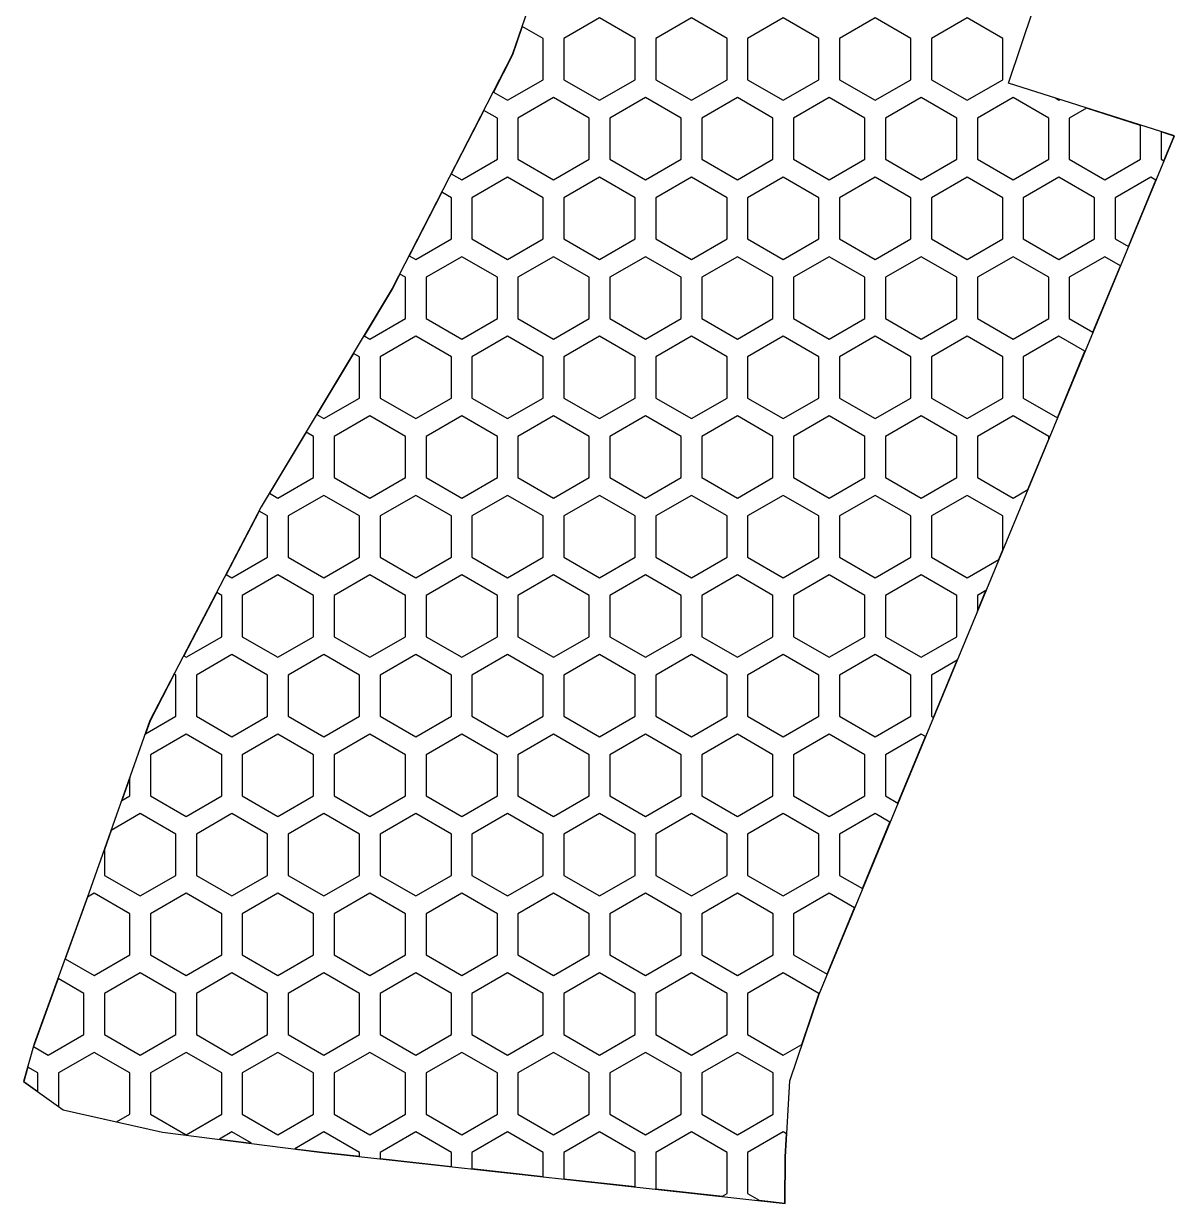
# Model space of a CAD drawing. Extents: x -65 to 65, y -35 to 53.
# Drawn here: x -64.8 to -8.9, y -35.3 to 22 of the extents above; entities that cross this region are included whole.
import ezdxf

# ---------------------------------------------------------------- set-up
doc = ezdxf.new("R2010")
doc.units = 0
for name, color, linetype in [('Polyline_210_Red', 1, 'Continuous'), ('Polyline_212_Red', 1, 'Continuous'), ('Polyline_214_Red', 1, 'Continuous'), ('Polyline_216_Red', 1, 'Continuous'), ('Polyline_218_Red', 1, 'Continuous'), ('Polyline_220_Red', 1, 'Continuous'), ('Polyline_222_Red', 1, 'Continuous'), ('Polyline_224_Red', 1, 'Continuous'), ('Polyline_226_Red', 1, 'Continuous'), ('Polyline_228_Red', 1, 'Continuous'), ('Polyline_230_Red', 1, 'Continuous'), ('Polyline_232_Red', 1, 'Continuous'), ('Polyline_234_Red', 1, 'Continuous'), ('Polyline_236_Red', 1, 'Continuous'), ('Polyline_238_Red', 1, 'Continuous'), ('Polyline_240_Red', 1, 'Continuous'), ('Polyline_242_Red', 1, 'Continuous'), ('Polyline_244_Red', 1, 'Continuous'), ('Polyline_246_Red', 1, 'Continuous'), ('Polyline_248_Red', 1, 'Continuous'), ('Polyline_250_Red', 1, 'Continuous'), ('Polyline_252_Red', 1, 'Continuous'), ('Polyline_254_Red', 1, 'Continuous'), ('Polyline_256_Red', 1, 'Continuous'), ('Polyline_258_Red', 1, 'Continuous'), ('Polyline_260_Red', 1, 'Continuous'), ('Polyline_262_Red', 1, 'Continuous'), ('Polyline_264_Red', 1, 'Continuous'), ('Polyline_266_Red', 1, 'Continuous'), ('Polyline_268_Red', 1, 'Continuous'), ('Polyline_270_Red', 1, 'Continuous'), ('Polyline_272_Red', 1, 'Continuous'), ('Polyline_274_Red', 1, 'Continuous'), ('Polyline_276_Red', 1, 'Continuous'), ('Polyline_278_Red', 1, 'Continuous'), ('Polyline_280_Red', 1, 'Continuous'), ('Polyline_282_Red', 1, 'Continuous'), ('Polyline_284_Red', 1, 'Continuous'), ('Polyline_286_Red', 1, 'Continuous'), ('Polyline_288_Red', 1, 'Continuous'), ('Polyline_290_Red', 1, 'Continuous'), ('Polyline_292_Red', 1, 'Continuous'), ('Polyline_294_Red', 1, 'Continuous'), ('Polyline_296_Red', 1, 'Continuous'), ('Polyline_298_Red', 1, 'Continuous'), ('Polyline_300_Red', 1, 'Continuous'), ('Polyline_302_Red', 1, 'Continuous'), ('Polyline_304_Red', 1, 'Continuous'), ('Polyline_306_Red', 1, 'Continuous'), ('Polyline_308_Red', 1, 'Continuous'), ('Polyline_310_Red', 1, 'Continuous'), ('Polyline_312_Red', 1, 'Continuous'), ('Polyline_314_Red', 1, 'Continuous'), ('Polyline_316_Red', 1, 'Continuous'), ('Polyline_318_Red', 1, 'Continuous'), ('Polyline_320_Red', 1, 'Continuous'), ('Polyline_322_Red', 1, 'Continuous'), ('Polyline_324_Red', 1, 'Continuous'), ('Polyline_326_Red', 1, 'Continuous'), ('Polyline_328_Red', 1, 'Continuous'), ('Polyline_330_Red', 1, 'Continuous'), ('Polyline_332_Red', 1, 'Continuous'), ('Polyline_334_Red', 1, 'Continuous'), ('Polyline_336_Red', 1, 'Continuous'), ('Polyline_338_Red', 1, 'Continuous'), ('Polyline_340_Red', 1, 'Continuous'), ('Polyline_3422_Red', 1, 'Continuous'), ('Polyline_342_Red', 1, 'Continuous'), ('Polyline_344_Red', 1, 'Continuous'), ('Polyline_346_Red', 1, 'Continuous'), ('Polyline_348_Red', 1, 'Continuous'), ('Polyline_350_Red', 1, 'Continuous'), ('Polyline_352_Red', 1, 'Continuous'), ('Polyline_354_Red', 1, 'Continuous'), ('Polyline_356_Red', 1, 'Continuous'), ('Polyline_358_Red', 1, 'Continuous'), ('Polyline_360_Red', 1, 'Continuous'), ('Polyline_362_Red', 1, 'Continuous'), ('Polyline_364_Red', 1, 'Continuous'), ('Polyline_366_Red', 1, 'Continuous'), ('Polyline_368_Red', 1, 'Continuous'), ('Polyline_370_Red', 1, 'Continuous'), ('Polyline_372_Red', 1, 'Continuous'), ('Polyline_374_Red', 1, 'Continuous'), ('Polyline_376_Red', 1, 'Continuous'), ('Polyline_378_Red', 1, 'Continuous'), ('Polyline_380_Red', 1, 'Continuous'), ('Polyline_382_Red', 1, 'Continuous'), ('Polyline_384_Red', 1, 'Continuous'), ('Polyline_386_Red', 1, 'Continuous'), ('Polyline_388_Red', 1, 'Continuous'), ('Polyline_390_Red', 1, 'Continuous'), ('Polyline_392_Red', 1, 'Continuous'), ('Polyline_394_Red', 1, 'Continuous'), ('Polyline_396_Red', 1, 'Continuous'), ('Polyline_398_Red', 1, 'Continuous'), ('Polyline_400_Red', 1, 'Continuous'), ('Polyline_402_Red', 1, 'Continuous'), ('Polyline_404_Red', 1, 'Continuous'), ('Polyline_406_Red', 1, 'Continuous'), ('Polyline_408_Red', 1, 'Continuous'), ('Polyline_410_Red', 1, 'Continuous'), ('Polyline_412_Red', 1, 'Continuous'), ('Polyline_414_Red', 1, 'Continuous'), ('Polyline_416_Red', 1, 'Continuous'), ('Polyline_418_Red', 1, 'Continuous'), ('Polyline_420_Red', 1, 'Continuous'), ('Polyline_422_Red', 1, 'Continuous'), ('Polyline_424_Red', 1, 'Continuous'), ('Polyline_426_Red', 1, 'Continuous'), ('Polyline_428_Red', 1, 'Continuous'), ('Polyline_430_Red', 1, 'Continuous'), ('Polyline_432_Red', 1, 'Continuous'), ('Polyline_434_Red', 1, 'Continuous'), ('Polyline_436_Red', 1, 'Continuous'), ('Polyline_438_Red', 1, 'Continuous'), ('Polyline_440_Red', 1, 'Continuous'), ('Polyline_442_Red', 1, 'Continuous'), ('Polyline_444_Red', 1, 'Continuous'), ('Polyline_446_Red', 1, 'Continuous'), ('Polyline_448_Red', 1, 'Continuous'), ('Polyline_450_Red', 1, 'Continuous'), ('Polyline_452_Red', 1, 'Continuous'), ('Polyline_454_Red', 1, 'Continuous'), ('Polyline_456_Red', 1, 'Continuous'), ('Polyline_458_Red', 1, 'Continuous'), ('Polyline_460_Red', 1, 'Continuous'), ('Polyline_462_Red', 1, 'Continuous'), ('Polyline_464_Red', 1, 'Continuous'), ('Polyline_466_Red', 1, 'Continuous'), ('Polyline_468_Red', 1, 'Continuous'), ('Polyline_470_Red', 1, 'Continuous'), ('Polyline_472_Red', 1, 'Continuous'), ('Polyline_474_Red', 1, 'Continuous'), ('Polyline_476_Red', 1, 'Continuous'), ('Polyline_478_Red', 1, 'Continuous')]:
    doc.layers.add(name, color=color, linetype=linetype)

msp = doc.modelspace()

# ---------------------------------------------------------------- linework, layer by layer
at = {"layer": 'Polyline_210_Red'}
msp.add_lwpolyline([(-17.24, 19.289), (-17.24, 21.289), (-18.972, 22.289), (-20.705, 21.289), (-20.705, 19.289), (-18.972, 18.289), (-17.24, 19.289)], dxfattribs=at)
at = {"layer": 'Polyline_212_Red'}
msp.add_lwpolyline([(-21.705, 19.289), (-21.705, 21.289), (-23.437, 22.289), (-25.169, 21.289), (-25.169, 19.289), (-23.437, 18.289), (-21.705, 19.289)], dxfattribs=at)
at = {"layer": 'Polyline_214_Red'}
msp.add_lwpolyline([(-26.169, 19.289), (-26.169, 21.289), (-27.901, 22.289), (-29.633, 21.289), (-29.633, 19.289), (-27.901, 18.289), (-26.169, 19.289)], dxfattribs=at)
at = {"layer": 'Polyline_216_Red'}
msp.add_lwpolyline([(-30.633, 19.289), (-30.633, 21.289), (-32.365, 22.289), (-34.097, 21.289), (-34.097, 19.289), (-32.365, 18.289), (-30.633, 19.289)], dxfattribs=at)
at = {"layer": 'Polyline_218_Red'}
msp.add_lwpolyline([(-35.097, 19.289), (-35.097, 21.289), (-36.829, 22.289), (-38.561, 21.289), (-38.561, 19.289), (-36.829, 18.289), (-35.097, 19.289)], dxfattribs=at)
at = {"layer": 'Polyline_220_Red'}
msp.add_lwpolyline([(-39.561, 19.289), (-39.561, 21.289), (-40.582, 21.878), (-41.059, 20.494), (-41.987, 18.689), (-41.293, 18.289), (-39.561, 19.289)], dxfattribs=at)
at = {"layer": 'Polyline_222_Red'}
msp.add_lwpolyline([(-16.233, 21.293), (-16.24, 21.289), (-16.24, 21.271), (-16.233, 21.293)], dxfattribs=at)
at = {"layer": 'Polyline_224_Red'}
msp.add_lwpolyline([(-15.008, 15.423), (-15.008, 17.423), (-16.74, 18.423), (-18.472, 17.423), (-18.472, 15.423), (-16.74, 14.423), (-15.008, 15.423)], dxfattribs=at)
at = {"layer": 'Polyline_226_Red'}
msp.add_lwpolyline([(-19.472, 15.423), (-19.472, 17.423), (-21.205, 18.423), (-22.937, 17.423), (-22.937, 15.423), (-21.205, 14.423), (-19.472, 15.423)], dxfattribs=at)
at = {"layer": 'Polyline_228_Red'}
msp.add_lwpolyline([(-23.937, 15.423), (-23.937, 17.423), (-25.669, 18.423), (-27.401, 17.423), (-27.401, 15.423), (-25.669, 14.423), (-23.937, 15.423)], dxfattribs=at)
at = {"layer": 'Polyline_230_Red'}
msp.add_lwpolyline([(-28.401, 15.423), (-28.401, 17.423), (-30.133, 18.423), (-31.865, 17.423), (-31.865, 15.423), (-30.133, 14.423), (-28.401, 15.423)], dxfattribs=at)
at = {"layer": 'Polyline_232_Red'}
msp.add_lwpolyline([(-32.865, 15.423), (-32.865, 17.423), (-34.597, 18.423), (-36.329, 17.423), (-36.329, 15.423), (-34.597, 14.423), (-32.865, 15.423)], dxfattribs=at)
at = {"layer": 'Polyline_234_Red'}
msp.add_lwpolyline([(-37.329, 15.423), (-37.329, 17.423), (-39.061, 18.423), (-40.793, 17.423), (-40.793, 15.423), (-39.061, 14.423), (-37.329, 15.423)], dxfattribs=at)
at = {"layer": 'Polyline_236_Red'}
msp.add_lwpolyline([(-14.466, 18.313), (-14.656, 18.374), (-14.508, 18.289), (-14.466, 18.313)], dxfattribs=at)
at = {"layer": 'Polyline_238_Red'}
msp.add_lwpolyline([(-10.544, 15.423), (-10.544, 17.068), (-13.175, 17.904), (-14.008, 17.423), (-14.008, 15.423), (-12.276, 14.423), (-10.544, 15.423)], dxfattribs=at)
at = {"layer": 'Polyline_240_Red'}
msp.add_lwpolyline([(-41.793, 15.423), (-41.793, 17.423), (-42.444, 17.799), (-44.03, 14.714), (-43.525, 14.423), (-41.793, 15.423)], dxfattribs=at)
at = {"layer": 'Polyline_242_Red'}
msp.add_lwpolyline([(-8.913, 16.55), (-9.544, 16.751), (-9.544, 15.423), (-9.412, 15.346), (-8.913, 16.55)], dxfattribs=at)
at = {"layer": 'Polyline_244_Red'}
msp.add_lwpolyline([(-9.798, 14.414), (-10.044, 14.557), (-11.776, 13.557), (-11.776, 11.557), (-11.134, 11.186), (-9.798, 14.414)], dxfattribs=at)
at = {"layer": 'Polyline_246_Red'}
msp.add_lwpolyline([(-12.776, 11.557), (-12.776, 13.557), (-14.508, 14.557), (-16.24, 13.557), (-16.24, 11.557), (-14.508, 10.557), (-12.776, 11.557)], dxfattribs=at)
at = {"layer": 'Polyline_248_Red'}
msp.add_lwpolyline([(-17.24, 11.557), (-17.24, 13.557), (-18.972, 14.557), (-20.704, 13.557), (-20.704, 11.557), (-18.972, 10.557), (-17.24, 11.557)], dxfattribs=at)
at = {"layer": 'Polyline_250_Red'}
msp.add_lwpolyline([(-21.704, 11.557), (-21.704, 13.557), (-23.437, 14.557), (-25.169, 13.557), (-25.169, 11.557), (-23.437, 10.557), (-21.704, 11.557)], dxfattribs=at)
at = {"layer": 'Polyline_252_Red'}
msp.add_lwpolyline([(-26.169, 11.557), (-26.169, 13.557), (-27.901, 14.557), (-29.633, 13.557), (-29.633, 11.557), (-27.901, 10.557), (-26.169, 11.557)], dxfattribs=at)
at = {"layer": 'Polyline_254_Red'}
msp.add_lwpolyline([(-30.633, 11.557), (-30.633, 13.557), (-32.365, 14.557), (-34.097, 13.557), (-34.097, 11.557), (-32.365, 10.557), (-30.633, 11.557)], dxfattribs=at)
at = {"layer": 'Polyline_256_Red'}
msp.add_lwpolyline([(-35.097, 11.557), (-35.097, 13.557), (-36.829, 14.557), (-38.561, 13.557), (-38.561, 11.557), (-36.829, 10.557), (-35.097, 11.557)], dxfattribs=at)
at = {"layer": 'Polyline_258_Red'}
msp.add_lwpolyline([(-39.561, 11.557), (-39.561, 13.557), (-41.293, 14.557), (-43.025, 13.557), (-43.025, 11.557), (-41.293, 10.557), (-39.561, 11.557)], dxfattribs=at)
at = {"layer": 'Polyline_260_Red'}
msp.add_lwpolyline([(-44.025, 11.557), (-44.025, 13.557), (-44.488, 13.824), (-46.073, 10.739), (-45.757, 10.557), (-44.025, 11.557)], dxfattribs=at)
at = {"layer": 'Polyline_262_Red'}
msp.add_lwpolyline([(-11.52, 10.254), (-12.276, 10.691), (-14.008, 9.691), (-14.008, 7.691), (-12.857, 7.026), (-11.52, 10.254)], dxfattribs=at)
at = {"layer": 'Polyline_264_Red'}
msp.add_lwpolyline([(-15.008, 7.691), (-15.008, 9.691), (-16.74, 10.691), (-18.472, 9.691), (-18.472, 7.691), (-16.74, 6.691), (-15.008, 7.691)], dxfattribs=at)
at = {"layer": 'Polyline_266_Red'}
msp.add_lwpolyline([(-19.472, 7.691), (-19.472, 9.691), (-21.204, 10.691), (-22.937, 9.691), (-22.937, 7.691), (-21.204, 6.691), (-19.472, 7.691)], dxfattribs=at)
at = {"layer": 'Polyline_268_Red'}
msp.add_lwpolyline([(-23.937, 7.691), (-23.937, 9.691), (-25.669, 10.691), (-27.401, 9.691), (-27.401, 7.691), (-25.669, 6.691), (-23.937, 7.691)], dxfattribs=at)
at = {"layer": 'Polyline_270_Red'}
msp.add_lwpolyline([(-28.401, 7.691), (-28.401, 9.691), (-30.133, 10.691), (-31.865, 9.691), (-31.865, 7.691), (-30.133, 6.691), (-28.401, 7.691)], dxfattribs=at)
at = {"layer": 'Polyline_272_Red'}
msp.add_lwpolyline([(-32.865, 7.691), (-32.865, 9.691), (-34.597, 10.691), (-36.329, 9.691), (-36.329, 7.691), (-34.597, 6.691), (-32.865, 7.691)], dxfattribs=at)
at = {"layer": 'Polyline_274_Red'}
msp.add_lwpolyline([(-37.329, 7.691), (-37.329, 9.691), (-39.061, 10.691), (-40.793, 9.691), (-40.793, 7.691), (-39.061, 6.691), (-37.329, 7.691)], dxfattribs=at)
at = {"layer": 'Polyline_276_Red'}
msp.add_lwpolyline([(-41.793, 7.691), (-41.793, 9.691), (-43.525, 10.691), (-45.257, 9.691), (-45.257, 7.691), (-43.525, 6.691), (-41.793, 7.691)], dxfattribs=at)
at = {"layer": 'Polyline_278_Red'}
msp.add_lwpolyline([(-46.257, 7.691), (-46.257, 9.691), (-46.531, 9.849), (-46.893, 9.144), (-48.268, 6.852), (-47.989, 6.691), (-46.257, 7.691)], dxfattribs=at)
at = {"layer": 'Polyline_280_Red'}
msp.add_lwpolyline([(-13.243, 6.094), (-14.508, 6.824), (-16.24, 5.824), (-16.24, 3.824), (-14.579, 2.866), (-13.243, 6.094)], dxfattribs=at)
at = {"layer": 'Polyline_282_Red'}
msp.add_lwpolyline([(-17.24, 3.824), (-17.24, 5.824), (-18.972, 6.824), (-20.704, 5.824), (-20.704, 3.824), (-18.972, 2.824), (-17.24, 3.824)], dxfattribs=at)
at = {"layer": 'Polyline_284_Red'}
msp.add_lwpolyline([(-21.704, 3.824), (-21.704, 5.824), (-23.436, 6.824), (-25.169, 5.824), (-25.169, 3.824), (-23.436, 2.824), (-21.704, 3.824)], dxfattribs=at)
at = {"layer": 'Polyline_286_Red'}
msp.add_lwpolyline([(-26.169, 3.824), (-26.169, 5.824), (-27.901, 6.824), (-29.633, 5.824), (-29.633, 3.824), (-27.901, 2.824), (-26.169, 3.824)], dxfattribs=at)
at = {"layer": 'Polyline_288_Red'}
msp.add_lwpolyline([(-30.633, 3.824), (-30.633, 5.824), (-32.365, 6.824), (-34.097, 5.824), (-34.097, 3.824), (-32.365, 2.824), (-30.633, 3.824)], dxfattribs=at)
at = {"layer": 'Polyline_290_Red'}
msp.add_lwpolyline([(-35.097, 3.824), (-35.097, 5.824), (-36.829, 6.824), (-38.561, 5.824), (-38.561, 3.824), (-36.829, 2.824), (-35.097, 3.824)], dxfattribs=at)
at = {"layer": 'Polyline_292_Red'}
msp.add_lwpolyline([(-39.561, 3.824), (-39.561, 5.824), (-41.293, 6.824), (-43.025, 5.824), (-43.025, 3.824), (-41.293, 2.824), (-39.561, 3.824)], dxfattribs=at)
at = {"layer": 'Polyline_294_Red'}
msp.add_lwpolyline([(-44.025, 3.824), (-44.025, 5.824), (-45.757, 6.824), (-47.489, 5.824), (-47.489, 3.824), (-45.757, 2.824), (-44.025, 3.824)], dxfattribs=at)
at = {"layer": 'Polyline_296_Red'}
msp.add_lwpolyline([(-48.489, 3.824), (-48.489, 5.824), (-48.783, 5.994), (-50.565, 3.023), (-50.221, 2.824), (-48.489, 3.824)], dxfattribs=at)
at = {"layer": 'Polyline_298_Red'}
msp.add_lwpolyline([(-16.027, -0.629), (-15.008, 1.83), (-15.008, 1.958), (-16.74, 2.958), (-18.472, 1.958), (-18.472, -0.042), (-16.74, -1.042), (-16.027, -0.629)], dxfattribs=at)
at = {"layer": 'Polyline_300_Red'}
msp.add_lwpolyline([(-19.472, -0.042), (-19.472, 1.958), (-21.204, 2.958), (-22.936, 1.958), (-22.936, -0.042), (-21.204, -1.042), (-19.472, -0.042)], dxfattribs=at)
at = {"layer": 'Polyline_302_Red'}
msp.add_lwpolyline([(-23.936, -0.042), (-23.936, 1.958), (-25.669, 2.958), (-27.401, 1.958), (-27.401, -0.042), (-25.669, -1.042), (-23.936, -0.042)], dxfattribs=at)
at = {"layer": 'Polyline_304_Red'}
msp.add_lwpolyline([(-28.401, -0.042), (-28.401, 1.958), (-30.133, 2.958), (-31.865, 1.958), (-31.865, -0.042), (-30.133, -1.042), (-28.401, -0.042)], dxfattribs=at)
at = {"layer": 'Polyline_306_Red'}
msp.add_lwpolyline([(-32.865, -0.042), (-32.865, 1.958), (-34.597, 2.958), (-36.329, 1.958), (-36.329, -0.042), (-34.597, -1.042), (-32.865, -0.042)], dxfattribs=at)
at = {"layer": 'Polyline_308_Red'}
msp.add_lwpolyline([(-37.329, -0.042), (-37.329, 1.958), (-39.061, 2.958), (-40.793, 1.958), (-40.793, -0.042), (-39.061, -1.042), (-37.329, -0.042)], dxfattribs=at)
at = {"layer": 'Polyline_310_Red'}
msp.add_lwpolyline([(-41.793, -0.042), (-41.793, 1.958), (-43.525, 2.958), (-45.257, 1.958), (-45.257, -0.042), (-43.525, -1.042), (-41.793, -0.042)], dxfattribs=at)
at = {"layer": 'Polyline_312_Red'}
msp.add_lwpolyline([(-46.257, -0.042), (-46.257, 1.958), (-47.989, 2.958), (-49.721, 1.958), (-49.721, -0.042), (-47.989, -1.042), (-46.257, -0.042)], dxfattribs=at)
at = {"layer": 'Polyline_314_Red'}
msp.add_lwpolyline([(-50.721, -0.042), (-50.721, 1.958), (-51.08, 2.166), (-52.862, -0.805), (-52.453, -1.042), (-50.721, -0.042)], dxfattribs=at)
at = {"layer": 'Polyline_316_Red'}
msp.add_lwpolyline([(-17.429, -4.016), (-17.24, -3.561), (-17.24, -1.908), (-18.972, -0.908), (-20.704, -1.908), (-20.704, -3.908), (-18.972, -4.908), (-17.429, -4.016)], dxfattribs=at)
at = {"layer": 'Polyline_318_Red'}
msp.add_lwpolyline([(-21.704, -3.908), (-21.704, -1.908), (-23.436, -0.908), (-25.169, -1.908), (-25.169, -3.908), (-23.436, -4.908), (-21.704, -3.908)], dxfattribs=at)
at = {"layer": 'Polyline_320_Red'}
msp.add_lwpolyline([(-26.169, -3.908), (-26.169, -1.908), (-27.901, -0.908), (-29.633, -1.908), (-29.633, -3.908), (-27.901, -4.908), (-26.169, -3.908)], dxfattribs=at)
at = {"layer": 'Polyline_322_Red'}
msp.add_lwpolyline([(-30.633, -3.908), (-30.633, -1.908), (-32.365, -0.908), (-34.097, -1.908), (-34.097, -3.908), (-32.365, -4.908), (-30.633, -3.908)], dxfattribs=at)
at = {"layer": 'Polyline_324_Red'}
msp.add_lwpolyline([(-35.097, -3.908), (-35.097, -1.908), (-36.829, -0.908), (-38.561, -1.908), (-38.561, -3.908), (-36.829, -4.908), (-35.097, -3.908)], dxfattribs=at)
at = {"layer": 'Polyline_326_Red'}
msp.add_lwpolyline([(-39.561, -3.908), (-39.561, -1.908), (-41.293, -0.908), (-43.025, -1.908), (-43.025, -3.908), (-41.293, -4.908), (-39.561, -3.908)], dxfattribs=at)
at = {"layer": 'Polyline_328_Red'}
msp.add_lwpolyline([(-44.025, -3.908), (-44.025, -1.908), (-45.757, -0.908), (-47.489, -1.908), (-47.489, -3.908), (-45.757, -4.908), (-44.025, -3.908)], dxfattribs=at)
at = {"layer": 'Polyline_330_Red'}
msp.add_lwpolyline([(-48.489, -3.908), (-48.489, -1.908), (-50.221, -0.908), (-51.953, -1.908), (-51.953, -3.908), (-50.221, -4.908), (-48.489, -3.908)], dxfattribs=at)
at = {"layer": 'Polyline_332_Red'}
msp.add_lwpolyline([(-52.953, -3.908), (-52.953, -1.908), (-53.365, -1.67), (-54.965, -4.746), (-54.685, -4.908), (-52.953, -3.908)], dxfattribs=at)
at = {"layer": 'Polyline_334_Red'}
msp.add_lwpolyline([(-19.472, -7.774), (-19.472, -5.774), (-21.204, -4.774), (-22.936, -5.774), (-22.936, -7.774), (-21.204, -8.774), (-19.472, -7.774)], dxfattribs=at)
at = {"layer": 'Polyline_336_Red'}
msp.add_lwpolyline([(-23.936, -7.774), (-23.936, -5.774), (-25.669, -4.774), (-27.401, -5.774), (-27.401, -7.774), (-25.669, -8.774), (-23.936, -7.774)], dxfattribs=at)
at = {"layer": 'Polyline_338_Red'}
msp.add_lwpolyline([(-28.401, -7.774), (-28.401, -5.774), (-30.133, -4.774), (-31.865, -5.774), (-31.865, -7.774), (-30.133, -8.774), (-28.401, -7.774)], dxfattribs=at)
at = {"layer": 'Polyline_340_Red'}
msp.add_lwpolyline([(-32.865, -7.774), (-32.865, -5.774), (-34.597, -4.774), (-36.329, -5.774), (-36.329, -7.774), (-34.597, -8.774), (-32.865, -7.774)], dxfattribs=at)
at = {"layer": 'Polyline_3422_Red'}
msp.add_lwpolyline([(-37.674, 30.362), (-41.068, 20.498), (-46.902, 9.149), (-53.266, -1.458), (-58.675, -11.852), (-61.645, -20.231), (-64.296, -27.549), (-64.809, -29.384), (-62.883, -30.771), (-58.067, -31.85), (-50.439, -32.813), (-27.809, -35.309), (-27.798, -33.04), (-27.587, -29.355), (-26.166, -25.143), (-8.9, 16.557), (-16.953, 19.114), (-13.91, 28.188)], dxfattribs=at)
at = {"layer": 'Polyline_342_Red'}
msp.add_lwpolyline([(-37.329, -7.774), (-37.329, -5.774), (-39.061, -4.774), (-40.793, -5.774), (-40.793, -7.774), (-39.061, -8.774), (-37.329, -7.774)], dxfattribs=at)
at = {"layer": 'Polyline_344_Red'}
msp.add_lwpolyline([(-41.793, -7.774), (-41.793, -5.774), (-43.525, -4.774), (-45.257, -5.774), (-45.257, -7.774), (-43.525, -8.774), (-41.793, -7.774)], dxfattribs=at)
at = {"layer": 'Polyline_346_Red'}
msp.add_lwpolyline([(-46.257, -7.774), (-46.257, -5.774), (-47.989, -4.774), (-49.721, -5.774), (-49.721, -7.774), (-47.989, -8.774), (-46.257, -7.774)], dxfattribs=at)
at = {"layer": 'Polyline_348_Red'}
msp.add_lwpolyline([(-50.721, -7.774), (-50.721, -5.774), (-52.453, -4.774), (-54.185, -5.774), (-54.185, -7.774), (-52.453, -8.774), (-50.721, -7.774)], dxfattribs=at)
at = {"layer": 'Polyline_350_Red'}
msp.add_lwpolyline([(-18.057, -5.534), (-18.472, -5.774), (-18.472, -6.536), (-18.057, -5.534)], dxfattribs=at)
at = {"layer": 'Polyline_352_Red'}
msp.add_lwpolyline([(-55.185, -7.774), (-55.185, -5.774), (-55.428, -5.634), (-57.028, -8.709), (-56.917, -8.774), (-55.185, -7.774)], dxfattribs=at)
at = {"layer": 'Polyline_354_Red'}
msp.add_lwpolyline([(-21.704, -11.64), (-21.704, -9.64), (-23.436, -8.64), (-25.168, -9.64), (-25.168, -11.64), (-23.436, -12.64), (-21.704, -11.64)], dxfattribs=at)
at = {"layer": 'Polyline_356_Red'}
msp.add_lwpolyline([(-26.168, -11.64), (-26.168, -9.64), (-27.901, -8.64), (-29.633, -9.64), (-29.633, -11.64), (-27.901, -12.64), (-26.168, -11.64)], dxfattribs=at)
at = {"layer": 'Polyline_358_Red'}
msp.add_lwpolyline([(-30.633, -11.64), (-30.633, -9.64), (-32.365, -8.64), (-34.097, -9.64), (-34.097, -11.64), (-32.365, -12.64), (-30.633, -11.64)], dxfattribs=at)
at = {"layer": 'Polyline_360_Red'}
msp.add_lwpolyline([(-35.097, -11.64), (-35.097, -9.64), (-36.829, -8.64), (-38.561, -9.64), (-38.561, -11.64), (-36.829, -12.64), (-35.097, -11.64)], dxfattribs=at)
at = {"layer": 'Polyline_362_Red'}
msp.add_lwpolyline([(-39.561, -11.64), (-39.561, -9.64), (-41.293, -8.64), (-43.025, -9.64), (-43.025, -11.64), (-41.293, -12.64), (-39.561, -11.64)], dxfattribs=at)
at = {"layer": 'Polyline_364_Red'}
msp.add_lwpolyline([(-44.025, -11.64), (-44.025, -9.64), (-45.757, -8.64), (-47.489, -9.64), (-47.489, -11.64), (-45.757, -12.64), (-44.025, -11.64)], dxfattribs=at)
at = {"layer": 'Polyline_366_Red'}
msp.add_lwpolyline([(-48.489, -11.64), (-48.489, -9.64), (-50.221, -8.64), (-51.953, -9.64), (-51.953, -11.64), (-50.221, -12.64), (-48.489, -11.64)], dxfattribs=at)
at = {"layer": 'Polyline_368_Red'}
msp.add_lwpolyline([(-52.953, -11.64), (-52.953, -9.64), (-54.685, -8.64), (-56.417, -9.64), (-56.417, -11.64), (-54.685, -12.64), (-52.953, -11.64)], dxfattribs=at)
at = {"layer": 'Polyline_370_Red'}
msp.add_lwpolyline([(-19.46, -8.921), (-20.704, -9.64), (-20.704, -11.64), (-20.608, -11.695), (-19.46, -8.921)], dxfattribs=at)
at = {"layer": 'Polyline_372_Red'}
msp.add_lwpolyline([(-57.417, -11.64), (-57.417, -9.64), (-57.49, -9.597), (-58.666, -11.856), (-58.891, -12.49), (-57.417, -11.64)], dxfattribs=at)
at = {"layer": 'Polyline_374_Red'}
msp.add_lwpolyline([(-20.994, -12.627), (-21.204, -12.506), (-22.936, -13.506), (-22.936, -15.506), (-22.331, -15.855), (-20.994, -12.627)], dxfattribs=at)
at = {"layer": 'Polyline_376_Red'}
msp.add_lwpolyline([(-23.936, -15.506), (-23.936, -13.506), (-25.668, -12.506), (-27.401, -13.506), (-27.401, -15.506), (-25.668, -16.506), (-23.936, -15.506)], dxfattribs=at)
at = {"layer": 'Polyline_378_Red'}
msp.add_lwpolyline([(-28.401, -15.506), (-28.401, -13.506), (-30.133, -12.506), (-31.865, -13.506), (-31.865, -15.506), (-30.133, -16.506), (-28.401, -15.506)], dxfattribs=at)
at = {"layer": 'Polyline_380_Red'}
msp.add_lwpolyline([(-32.865, -15.506), (-32.865, -13.506), (-34.597, -12.506), (-36.329, -13.506), (-36.329, -15.506), (-34.597, -16.506), (-32.865, -15.506)], dxfattribs=at)
at = {"layer": 'Polyline_382_Red'}
msp.add_lwpolyline([(-37.329, -15.506), (-37.329, -13.506), (-39.061, -12.506), (-40.793, -13.506), (-40.793, -15.506), (-39.061, -16.506), (-37.329, -15.506)], dxfattribs=at)
at = {"layer": 'Polyline_384_Red'}
msp.add_lwpolyline([(-41.793, -15.506), (-41.793, -13.506), (-43.525, -12.506), (-45.257, -13.506), (-45.257, -15.506), (-43.525, -16.506), (-41.793, -15.506)], dxfattribs=at)
at = {"layer": 'Polyline_386_Red'}
msp.add_lwpolyline([(-46.257, -15.506), (-46.257, -13.506), (-47.989, -12.506), (-49.721, -13.506), (-49.721, -15.506), (-47.989, -16.506), (-46.257, -15.506)], dxfattribs=at)
at = {"layer": 'Polyline_388_Red'}
msp.add_lwpolyline([(-50.721, -15.506), (-50.721, -13.506), (-52.453, -12.506), (-54.185, -13.506), (-54.185, -15.506), (-52.453, -16.506), (-50.721, -15.506)], dxfattribs=at)
at = {"layer": 'Polyline_390_Red'}
msp.add_lwpolyline([(-55.185, -15.506), (-55.185, -13.506), (-56.917, -12.506), (-58.649, -13.506), (-58.649, -15.506), (-56.917, -16.506), (-55.185, -15.506)], dxfattribs=at)
at = {"layer": 'Polyline_392_Red'}
msp.add_lwpolyline([(-59.649, -15.506), (-59.649, -14.631), (-60.039, -15.731), (-59.649, -15.506)], dxfattribs=at)
at = {"layer": 'Polyline_394_Red'}
msp.add_lwpolyline([(-22.717, -16.787), (-23.436, -16.372), (-25.168, -17.372), (-25.168, -19.372), (-24.054, -20.015), (-22.717, -16.787)], dxfattribs=at)
at = {"layer": 'Polyline_396_Red'}
msp.add_lwpolyline([(-26.168, -19.372), (-26.168, -17.372), (-27.9, -16.372), (-29.633, -17.372), (-29.633, -19.372), (-27.9, -20.372), (-26.168, -19.372)], dxfattribs=at)
at = {"layer": 'Polyline_398_Red'}
msp.add_lwpolyline([(-30.633, -19.372), (-30.633, -17.372), (-32.365, -16.372), (-34.097, -17.372), (-34.097, -19.372), (-32.365, -20.372), (-30.633, -19.372)], dxfattribs=at)
at = {"layer": 'Polyline_400_Red'}
msp.add_lwpolyline([(-35.097, -19.372), (-35.097, -17.372), (-36.829, -16.372), (-38.561, -17.372), (-38.561, -19.372), (-36.829, -20.372), (-35.097, -19.372)], dxfattribs=at)
at = {"layer": 'Polyline_402_Red'}
msp.add_lwpolyline([(-39.561, -19.372), (-39.561, -17.372), (-41.293, -16.372), (-43.025, -17.372), (-43.025, -19.372), (-41.293, -20.372), (-39.561, -19.372)], dxfattribs=at)
at = {"layer": 'Polyline_404_Red'}
msp.add_lwpolyline([(-44.025, -19.372), (-44.025, -17.372), (-45.757, -16.372), (-47.489, -17.372), (-47.489, -19.372), (-45.757, -20.372), (-44.025, -19.372)], dxfattribs=at)
at = {"layer": 'Polyline_406_Red'}
msp.add_lwpolyline([(-48.489, -19.372), (-48.489, -17.372), (-50.221, -16.372), (-51.953, -17.372), (-51.953, -19.372), (-50.221, -20.372), (-48.489, -19.372)], dxfattribs=at)
at = {"layer": 'Polyline_408_Red'}
msp.add_lwpolyline([(-52.953, -19.372), (-52.953, -17.372), (-54.685, -16.372), (-56.417, -17.372), (-56.417, -19.372), (-54.685, -20.372), (-52.953, -19.372)], dxfattribs=at)
at = {"layer": 'Polyline_410_Red'}
msp.add_lwpolyline([(-57.417, -19.372), (-57.417, -17.372), (-59.149, -16.372), (-60.554, -17.183), (-60.881, -18.107), (-60.881, -19.372), (-59.149, -20.372), (-57.417, -19.372)], dxfattribs=at)
at = {"layer": 'Polyline_412_Red'}
msp.add_lwpolyline([(-24.439, -20.947), (-25.668, -20.238), (-27.4, -21.238), (-27.4, -23.238), (-25.776, -24.175), (-24.439, -20.947)], dxfattribs=at)
at = {"layer": 'Polyline_414_Red'}
msp.add_lwpolyline([(-28.4, -23.238), (-28.4, -21.238), (-30.133, -20.238), (-31.865, -21.238), (-31.865, -23.238), (-30.133, -24.238), (-28.4, -23.238)], dxfattribs=at)
at = {"layer": 'Polyline_416_Red'}
msp.add_lwpolyline([(-32.865, -23.238), (-32.865, -21.238), (-34.597, -20.238), (-36.329, -21.238), (-36.329, -23.238), (-34.597, -24.238), (-32.865, -23.238)], dxfattribs=at)
at = {"layer": 'Polyline_418_Red'}
msp.add_lwpolyline([(-37.329, -23.238), (-37.329, -21.238), (-39.061, -20.238), (-40.793, -21.238), (-40.793, -23.238), (-39.061, -24.238), (-37.329, -23.238)], dxfattribs=at)
at = {"layer": 'Polyline_420_Red'}
msp.add_lwpolyline([(-41.793, -23.238), (-41.793, -21.238), (-43.525, -20.238), (-45.257, -21.238), (-45.257, -23.238), (-43.525, -24.238), (-41.793, -23.238)], dxfattribs=at)
at = {"layer": 'Polyline_422_Red'}
msp.add_lwpolyline([(-46.257, -23.238), (-46.257, -21.238), (-47.989, -20.238), (-49.721, -21.238), (-49.721, -23.238), (-47.989, -24.238), (-46.257, -23.238)], dxfattribs=at)
at = {"layer": 'Polyline_424_Red'}
msp.add_lwpolyline([(-50.721, -23.238), (-50.721, -21.238), (-52.453, -20.238), (-54.185, -21.238), (-54.185, -23.238), (-52.453, -24.238), (-50.721, -23.238)], dxfattribs=at)
at = {"layer": 'Polyline_426_Red'}
msp.add_lwpolyline([(-55.185, -23.238), (-55.185, -21.238), (-56.917, -20.238), (-58.649, -21.238), (-58.649, -23.238), (-56.917, -24.238), (-55.185, -23.238)], dxfattribs=at)
at = {"layer": 'Polyline_428_Red'}
msp.add_lwpolyline([(-59.649, -23.238), (-59.649, -21.238), (-61.381, -20.238), (-61.704, -20.424), (-62.791, -23.424), (-61.381, -24.238), (-59.649, -23.238)], dxfattribs=at)
at = {"layer": 'Polyline_430_Red'}
msp.add_lwpolyline([(-27, -27.584), (-26.175, -25.14), (-26.168, -25.123), (-26.168, -25.104), (-27.9, -24.104), (-29.633, -25.104), (-29.633, -27.104), (-27.9, -28.104), (-27, -27.584)], dxfattribs=at)
at = {"layer": 'Polyline_432_Red'}
msp.add_lwpolyline([(-30.633, -27.104), (-30.633, -25.104), (-32.365, -24.104), (-34.097, -25.104), (-34.097, -27.104), (-32.365, -28.104), (-30.633, -27.104)], dxfattribs=at)
at = {"layer": 'Polyline_434_Red'}
msp.add_lwpolyline([(-35.097, -27.104), (-35.097, -25.104), (-36.829, -24.104), (-38.561, -25.104), (-38.561, -27.104), (-36.829, -28.104), (-35.097, -27.104)], dxfattribs=at)
at = {"layer": 'Polyline_436_Red'}
msp.add_lwpolyline([(-39.561, -27.104), (-39.561, -25.104), (-41.293, -24.104), (-43.025, -25.104), (-43.025, -27.104), (-41.293, -28.104), (-39.561, -27.104)], dxfattribs=at)
at = {"layer": 'Polyline_438_Red'}
msp.add_lwpolyline([(-44.025, -27.104), (-44.025, -25.104), (-45.757, -24.104), (-47.489, -25.104), (-47.489, -27.104), (-45.757, -28.104), (-44.025, -27.104)], dxfattribs=at)
at = {"layer": 'Polyline_440_Red'}
msp.add_lwpolyline([(-48.489, -27.104), (-48.489, -25.104), (-50.221, -24.104), (-51.953, -25.104), (-51.953, -27.104), (-50.221, -28.104), (-48.489, -27.104)], dxfattribs=at)
at = {"layer": 'Polyline_442_Red'}
msp.add_lwpolyline([(-52.953, -27.104), (-52.953, -25.104), (-54.685, -24.104), (-56.417, -25.104), (-56.417, -27.104), (-54.685, -28.104), (-52.953, -27.104)], dxfattribs=at)
at = {"layer": 'Polyline_444_Red'}
msp.add_lwpolyline([(-57.417, -27.104), (-57.417, -25.104), (-59.149, -24.104), (-60.881, -25.104), (-60.881, -27.104), (-59.149, -28.104), (-57.417, -27.104)], dxfattribs=at)
at = {"layer": 'Polyline_446_Red'}
msp.add_lwpolyline([(-61.881, -27.104), (-61.881, -25.104), (-63.137, -24.379), (-64.287, -27.553), (-64.326, -27.692), (-63.613, -28.104), (-61.881, -27.104)], dxfattribs=at)
at = {"layer": 'Polyline_448_Red'}
msp.add_lwpolyline([(-28.4, -30.97), (-28.4, -28.97), (-30.133, -27.97), (-31.865, -28.97), (-31.865, -30.97), (-30.133, -31.97), (-28.4, -30.97)], dxfattribs=at)
at = {"layer": 'Polyline_450_Red'}
msp.add_lwpolyline([(-32.865, -30.97), (-32.865, -28.97), (-34.597, -27.97), (-36.329, -28.97), (-36.329, -30.97), (-34.597, -31.97), (-32.865, -30.97)], dxfattribs=at)
at = {"layer": 'Polyline_452_Red'}
msp.add_lwpolyline([(-37.329, -30.97), (-37.329, -28.97), (-39.061, -27.97), (-40.793, -28.97), (-40.793, -30.97), (-39.061, -31.97), (-37.329, -30.97)], dxfattribs=at)
at = {"layer": 'Polyline_454_Red'}
msp.add_lwpolyline([(-41.793, -30.97), (-41.793, -28.97), (-43.525, -27.97), (-45.257, -28.97), (-45.257, -30.97), (-43.525, -31.97), (-41.793, -30.97)], dxfattribs=at)
at = {"layer": 'Polyline_456_Red'}
msp.add_lwpolyline([(-46.257, -30.97), (-46.257, -28.97), (-47.989, -27.97), (-49.721, -28.97), (-49.721, -30.97), (-47.989, -31.97), (-46.257, -30.97)], dxfattribs=at)
at = {"layer": 'Polyline_458_Red'}
msp.add_lwpolyline([(-50.721, -30.97), (-50.721, -28.97), (-52.453, -27.97), (-54.185, -28.97), (-54.185, -30.97), (-52.453, -31.97), (-50.721, -30.97)], dxfattribs=at)
at = {"layer": 'Polyline_460_Red'}
msp.add_lwpolyline([(-55.185, -30.97), (-55.185, -28.97), (-56.917, -27.97), (-58.649, -28.97), (-58.649, -30.97), (-56.917, -31.97), (-55.185, -30.97)], dxfattribs=at)
at = {"layer": 'Polyline_462_Red'}
msp.add_lwpolyline([(-59.649, -30.97), (-59.649, -28.97), (-61.381, -27.97), (-63.113, -28.97), (-63.113, -30.593), (-62.879, -30.762), (-60.293, -31.341), (-59.649, -30.97)], dxfattribs=at)
at = {"layer": 'Polyline_464_Red'}
msp.add_lwpolyline([(-64.113, -28.97), (-64.604, -28.687), (-64.798, -29.38), (-64.113, -29.873), (-64.113, -28.97)], dxfattribs=at)
at = {"layer": 'Polyline_466_Red'}
msp.add_lwpolyline([(-27.808, -33.04), (-27.744, -31.926), (-27.9, -31.836), (-29.632, -32.836), (-29.632, -34.836), (-29.07, -35.16), (-27.819, -35.298), (-27.808, -33.04)], dxfattribs=at)
at = {"layer": 'Polyline_468_Red'}
msp.add_lwpolyline([(-30.632, -34.836), (-30.632, -32.836), (-32.365, -31.836), (-34.097, -32.836), (-34.097, -34.606), (-30.854, -34.964), (-30.632, -34.836)], dxfattribs=at)
at = {"layer": 'Polyline_470_Red'}
msp.add_lwpolyline([(-35.097, -32.836), (-36.829, -31.836), (-38.561, -32.836), (-38.561, -34.113), (-35.097, -34.495), (-35.097, -32.836)], dxfattribs=at)
at = {"layer": 'Polyline_472_Red'}
msp.add_lwpolyline([(-39.561, -32.836), (-41.293, -31.836), (-43.025, -32.836), (-43.025, -33.621), (-39.561, -34.003), (-39.561, -32.836)], dxfattribs=at)
at = {"layer": 'Polyline_474_Red'}
msp.add_lwpolyline([(-44.025, -32.836), (-45.757, -31.836), (-47.489, -32.836), (-47.489, -33.128), (-44.025, -33.511), (-44.025, -32.836)], dxfattribs=at)
at = {"layer": 'Polyline_476_Red'}
msp.add_lwpolyline([(-48.489, -32.836), (-50.221, -31.836), (-51.635, -32.652), (-50.438, -32.803), (-48.489, -33.018), (-48.489, -32.836)], dxfattribs=at)
at = {"layer": 'Polyline_478_Red'}
msp.add_lwpolyline([(-54.685, -31.836), (-55.298, -32.19), (-53.729, -32.388), (-54.685, -31.836)], dxfattribs=at)

doc.saveas('drawing.dxf')
